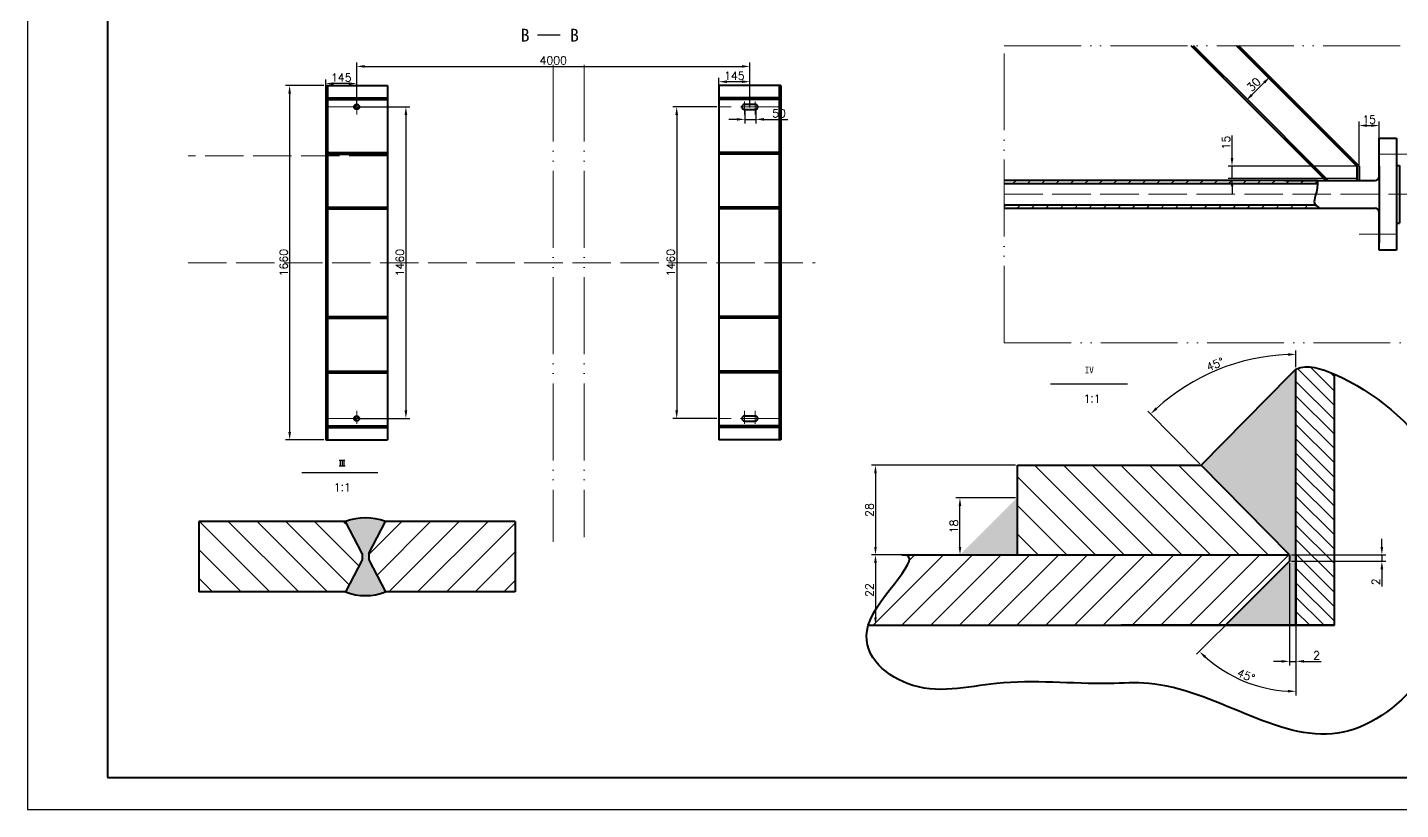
# Model space of a CAD drawing. Header units: millimetres. Extents: x 0 to 841, y 0 to 594.
# Drawn here: x 0 to 428.8, y 0 to 244.3 of the extents above; entities that cross this region are included whole.
import ezdxf

# ---------------------------------------------------------------- set-up
doc = ezdxf.new("R2010")
doc.units = ezdxf.units.MM
doc.linetypes.add('ACAD_ISO02W100', pattern=[15, 12, -3])
doc.linetypes.add('ACAD_ISO05W100', pattern=[33, 24, -3, 0, -3, 0, -3])
for name, color, linetype, lineweight in [('daduanxian', 3, 'ACAD_ISO05W100', 20), ('图层1', 20, 'ACAD_ISO02W100', 20), ('图层2', 160, 'Continuous', 40)]:
    doc.layers.add(name, color=color, linetype=linetype, lineweight=lineweight)
doc.styles.get("Standard").update_dxf_attribs({"font": 'txt', "bigfont": 'gbcbig.shx'})
doc.dimstyles.new('ISO-25', dxfattribs={"dimtxt": 2.5, "dimasz": 2.5, "dimexe": 1.25, "dimexo": 0.625, "dimtad": 1, "dimtxsty": 'Standard', "dimcen": 2.5, "dimadec": 0, "dimazin": 0, "dimtfac": 1, "dimtmove": 0, "dimatfit": 3, "dimfxl": 0, "dimarcsym": 0})

# ---------------------------------------------------------------- blocks, each defined once
blk = doc.blocks.new('*D37')
at = {"color": 0, "lineweight": -2}
for p, q in [((224.04, 218.91), (224.04, 214.33)), ((227.47, 218.91), (227.47, 214.33)), ((221.54, 215.58), (219.04, 215.58)), ((224.04, 215.58), (227.47, 215.58)), ((229.97, 215.58), (237.47, 215.58))]:
    blk.add_line(p, q, dxfattribs=at)
at = {"color": 0}
for points in [[(221.54, 216), (221.54, 215.17), (224.04, 215.58)], [(229.97, 216), (229.97, 215.17), (227.47, 215.58)]]:
    blk.add_solid(points, dxfattribs=at)
at = {"layer": 'Defpoints', "color": 0}
for p in [(224.04, 219.54), (227.47, 219.54), (227.47, 215.58)]:
    blk.add_point(p, dxfattribs=at)
at = {"color": 0, "insert": (236.85, 217.46), "char_height": 2.5, "attachment_point": 6}
blk.add_mtext('50', dxfattribs=at)
blk = doc.blocks.new('*D38')
at = {"color": 0, "lineweight": -2}
for p, q in [((102.81, 220.12), (102.81, 233.38)), ((105.31, 232.13), (223.09, 232.13)), ((225.59, 219.32), (225.59, 233.38))]:
    blk.add_line(p, q, dxfattribs=at)
at = {"color": 0}
for points in [[(105.31, 232.55), (105.31, 231.71), (102.81, 232.13)], [(223.09, 232.55), (223.09, 231.71), (225.59, 232.13)]]:
    blk.add_solid(points, dxfattribs=at)
at = {"layer": 'Defpoints', "color": 0}
for p in [(225.59, 232.13), (102.81, 219.49), (225.59, 218.69)]:
    blk.add_point(p, dxfattribs=at)
at = {"color": 0, "insert": (164.2, 234.01), "char_height": 2.5, "attachment_point": 5}
blk.add_mtext('4000', dxfattribs=at)
blk = doc.blocks.new('*D39')
at = {"color": 0, "lineweight": -2}
for p, q in [((215.92, 219.94), (215.92, 228.6)), ((223.09, 227.35), (218.42, 227.35)), ((225.59, 219.94), (225.59, 228.6))]:
    blk.add_line(p, q, dxfattribs=at)
at = {"color": 0}
for points in [[(218.42, 227.76), (218.42, 226.93), (215.92, 227.35)], [(223.09, 227.76), (223.09, 226.93), (225.59, 227.35)]]:
    blk.add_solid(points, dxfattribs=at)
at = {"layer": 'Defpoints', "color": 0}
for p in [(215.92, 227.35), (215.92, 219.32), (225.59, 219.32)]:
    blk.add_point(p, dxfattribs=at)
at = {"color": 0, "insert": (220.75, 229.22), "char_height": 2.5, "attachment_point": 5}
blk.add_mtext('145', dxfattribs=at)
blk = doc.blocks.new('*D40')
at = {"color": 0, "lineweight": -2}
for p, q in [((93.14, 220.12), (93.14, 228)), ((102.81, 220.12), (102.81, 228)), ((100.31, 226.75), (95.64, 226.75))]:
    blk.add_line(p, q, dxfattribs=at)
at = {"color": 0}
for points in [[(95.64, 227.17), (95.64, 226.33), (93.14, 226.75)], [(100.31, 227.17), (100.31, 226.33), (102.81, 226.75)]]:
    blk.add_solid(points, dxfattribs=at)
at = {"layer": 'Defpoints', "color": 0}
for p in [(93.14, 226.75), (93.14, 219.49), (102.81, 219.49)]:
    blk.add_point(p, dxfattribs=at)
at = {"color": 0, "insert": (97.98, 228.62), "char_height": 2.5, "attachment_point": 5}
blk.add_mtext('145', dxfattribs=at)
blk = doc.blocks.new('*D41')
at = {"color": 0, "lineweight": -2}
for p, q in [((92.52, 226.15), (80.63, 226.15)), ((81.88, 223.65), (81.88, 117.98)), ((92.52, 115.48), (80.63, 115.48))]:
    blk.add_line(p, q, dxfattribs=at)
at = {"color": 0}
for points in [[(81.46, 223.65), (82.3, 223.65), (81.88, 226.15)], [(81.46, 117.98), (82.3, 117.98), (81.88, 115.48)]]:
    blk.add_solid(points, dxfattribs=at)
at = {"layer": 'Defpoints', "color": 0}
for p in [(93.14, 226.15), (81.88, 115.48), (93.14, 115.48)]:
    blk.add_point(p, dxfattribs=at)
at = {"color": 0, "insert": (80.01, 170.82), "char_height": 2.5, "attachment_point": 5, "rotation": 90}
blk.add_mtext('1660', dxfattribs=at)
blk = doc.blocks.new('*D42')
at = {"color": 0, "lineweight": -2}
for p, q in [((103.43, 219.49), (119.44, 219.49)), ((118.19, 216.99), (118.19, 124.65)), ((103.43, 122.15), (119.44, 122.15))]:
    blk.add_line(p, q, dxfattribs=at)
at = {"color": 0}
for points in [[(117.77, 216.99), (118.61, 216.99), (118.19, 219.49)], [(117.77, 124.65), (118.61, 124.65), (118.19, 122.15)]]:
    blk.add_solid(points, dxfattribs=at)
at = {"layer": 'Defpoints', "color": 0}
for p in [(102.81, 219.49), (102.81, 122.15), (118.19, 122.15)]:
    blk.add_point(p, dxfattribs=at)
at = {"color": 0, "insert": (116.32, 170.82), "char_height": 2.5, "attachment_point": 5, "rotation": 90}
blk.add_mtext('1460', dxfattribs=at)
blk = doc.blocks.new('*D43')
at = {"color": 0, "lineweight": -2}
for p, q in [((215.29, 219.49), (201.49, 219.49)), ((202.74, 216.99), (202.74, 124.65)), ((215.29, 122.15), (201.49, 122.15))]:
    blk.add_line(p, q, dxfattribs=at)
at = {"color": 0}
for points in [[(202.32, 216.99), (203.16, 216.99), (202.74, 219.49)], [(202.32, 124.65), (203.16, 124.65), (202.74, 122.15)]]:
    blk.add_solid(points, dxfattribs=at)
at = {"layer": 'Defpoints', "color": 0}
for p in [(215.92, 219.49), (202.74, 122.15), (215.92, 122.15)]:
    blk.add_point(p, dxfattribs=at)
at = {"color": 0, "insert": (200.87, 170.82), "char_height": 2.5, "attachment_point": 5, "rotation": 90}
blk.add_mtext('1460', dxfattribs=at)
blk = doc.blocks.new('*D44')
at = {"color": 0, "lineweight": -2}
for p, q in [((415.83, 197.13), (415.83, 214.9)), ((422.16, 197.13), (422.16, 214.9)), ((418.33, 213.65), (419.66, 213.65))]:
    blk.add_line(p, q, dxfattribs=at)
at = {"color": 0}
for points in [[(418.33, 214.07), (418.33, 213.24), (415.83, 213.65)], [(419.66, 214.07), (419.66, 213.24), (422.16, 213.65)]]:
    blk.add_solid(points, dxfattribs=at)
at = {"layer": 'Defpoints', "color": 0}
for p in [(422.16, 213.65), (415.83, 196.51), (422.16, 196.51)]:
    blk.add_point(p, dxfattribs=at)
at = {"color": 0, "insert": (418.99, 215.53), "char_height": 2.5, "attachment_point": 5}
blk.add_mtext('15', dxfattribs=at)
blk = doc.blocks.new('*D45')
at = {"color": 0, "lineweight": -2}
for p, q in [((376.16, 203.51), (376.16, 210.59)), ((415.2, 201.01), (374.91, 201.01)), ((376.16, 197.13), (376.16, 201.01)), ((415.2, 197.13), (374.91, 197.13)), ((376.16, 194.63), (376.16, 192.13))]:
    blk.add_line(p, q, dxfattribs=at)
at = {"color": 0}
for points in [[(375.75, 203.51), (376.58, 203.51), (376.16, 201.01)], [(375.75, 194.63), (376.58, 194.63), (376.16, 197.13)]]:
    blk.add_solid(points, dxfattribs=at)
at = {"layer": 'Defpoints', "color": 0}
for p in [(376.16, 201.01), (415.83, 201.01), (415.83, 197.13)]:
    blk.add_point(p, dxfattribs=at)
at = {"color": 0, "insert": (374.29, 208.3), "char_height": 2.5, "attachment_point": 5, "rotation": 90}
blk.add_mtext('15', dxfattribs=at)
blk = doc.blocks.new('*D46')
at = {"color": 0, "lineweight": -2}
for p, q in [((390.39, 226.45), (387.1, 229.74)), ((386.21, 227.09), (382.32, 223.2)), ((382.96, 219.03), (379.67, 222.32))]:
    blk.add_line(p, q, dxfattribs=at)
at = {"color": 0}
for points in [[(385.92, 227.38), (386.51, 226.79), (387.98, 228.86)], [(382.03, 223.5), (382.62, 222.91), (380.55, 221.43)]]:
    blk.add_solid(points, dxfattribs=at)
at = {"layer": 'Defpoints', "color": 0}
for p in [(390.83, 226.01), (380.55, 221.43), (383.4, 218.58)]:
    blk.add_point(p, dxfattribs=at)
at = {"color": 0, "insert": (382.94, 226.47), "char_height": 2.5, "attachment_point": 5, "rotation": 45}
blk.add_mtext('30', dxfattribs=at)
blk = doc.blocks.new('*D50')
at = {"color": 0, "lineweight": -2}
for p, q in [((308.53, 107.56), (263.57, 107.56)), ((264.82, 105.06), (264.82, 82.06)), ((308.53, 79.56), (263.57, 79.56))]:
    blk.add_line(p, q, dxfattribs=at)
at = {"color": 0}
for points in [[(264.4, 105.06), (265.23, 105.06), (264.82, 107.56)], [(264.4, 82.06), (265.23, 82.06), (264.82, 79.56)]]:
    blk.add_solid(points, dxfattribs=at)
at = {"layer": 'Defpoints', "color": 0}
for p in [(309.16, 107.56), (264.82, 79.56), (309.16, 79.56)]:
    blk.add_point(p, dxfattribs=at)
at = {"color": 0, "insert": (262.94, 93.56), "char_height": 2.5, "attachment_point": 5, "rotation": 90}
blk.add_mtext('28', dxfattribs=at)
blk = doc.blocks.new('*D51')
at = {"color": 0, "lineweight": -2}
for p, q in [((307.91, 79.56), (263.57, 79.56)), ((264.82, 77.06), (264.82, 60.06)), ((307.91, 57.56), (263.57, 57.56))]:
    blk.add_line(p, q, dxfattribs=at)
at = {"color": 0}
for points in [[(264.4, 77.06), (265.23, 77.06), (264.82, 79.56)], [(264.4, 60.06), (265.23, 60.06), (264.82, 57.56)]]:
    blk.add_solid(points, dxfattribs=at)
at = {"layer": 'Defpoints', "color": 0}
for p in [(308.53, 79.56), (264.82, 57.56), (308.53, 57.56)]:
    blk.add_point(p, dxfattribs=at)
at = {"color": 0, "insert": (262.94, 68.56), "char_height": 2.5, "attachment_point": 5, "rotation": 90}
blk.add_mtext('22', dxfattribs=at)
blk = doc.blocks.new('*D52')
at = {"color": 0, "lineweight": -2}
for p, q in [((422.96, 82.06), (422.96, 84.56)), ((394.74, 79.56), (424.21, 79.56)), ((394.74, 77.56), (424.21, 77.56)), ((422.96, 79.56), (422.96, 77.56)), ((422.96, 75.06), (422.96, 69.64))]:
    blk.add_line(p, q, dxfattribs=at)
at = {"color": 0}
for points in [[(422.54, 82.06), (423.37, 82.06), (422.96, 79.56)], [(422.54, 75.06), (423.37, 75.06), (422.96, 77.56)]]:
    blk.add_solid(points, dxfattribs=at)
at = {"layer": 'Defpoints', "color": 0}
for p in [(394.12, 79.56), (394.12, 77.56), (422.96, 77.56)]:
    blk.add_point(p, dxfattribs=at)
at = {"color": 0, "insert": (421.08, 71.1), "char_height": 2.5, "attachment_point": 5, "rotation": 90}
blk.add_mtext('2', dxfattribs=at)
blk = doc.blocks.new('*D53')
at = {"color": 0, "lineweight": -2}
for p, q in [((396.12, 138.21), (396.12, 143.43)), ((366.09, 108), (349.86, 124.47))]:
    blk.add_line(p, q, dxfattribs=at)
blk.add_arc((396.12, 77.53), 64.65, 92.2158, 132.3672, dxfattribs=at)
at = {"color": 0}
for points in [[(393.61, 142.55), (393.63, 141.71), (396.12, 142.18)], [(352.84, 124.99), (352.27, 125.6), (350.74, 123.58)]]:
    blk.add_solid(points, dxfattribs=at)
at = {"layer": 'Defpoints', "color": 0}
for p in [(379.54, 140.02), (396.12, 137.59), (366.52, 107.56), (394.12, 79.56), (396.12, 57.56)]:
    blk.add_point(p, dxfattribs=at)
at = {"color": 0, "insert": (370.89, 139.08), "char_height": 2.5, "attachment_point": 5, "rotation": 22.2915}
blk.add_mtext('45°', dxfattribs=at)
blk = doc.blocks.new('*D54')
at = {"color": 0, "lineweight": -2}
for p, q in [((378.68, 62.12), (365.07, 48.51)), ((396.12, 56.93), (396.12, 35.65))]:
    blk.add_line(p, q, dxfattribs=at)
blk.add_arc((396.12, 79.56), 42.66, 228.3583, 266.6417, dxfattribs=at)
at = {"color": 0}
for points in [[(367.49, 47.38), (368.06, 47.98), (365.96, 49.4)], [(393.63, 37.39), (393.61, 36.56), (396.12, 36.9)]]:
    blk.add_solid(points, dxfattribs=at)
at = {"layer": 'Defpoints', "color": 0}
for p in [(396.12, 137.59), (394.12, 77.56), (379.12, 62.56), (396.12, 57.56), (374.79, 42.62)]:
    blk.add_point(p, dxfattribs=at)
at = {"color": 0, "insert": (380.51, 41.88), "char_height": 2.5, "attachment_point": 5, "rotation": 337.5}
blk.add_mtext('45°', dxfattribs=at)
blk = doc.blocks.new('*D55')
at = {"color": 0, "lineweight": -2}
for p, q in [((394.12, 76.93), (394.12, 45.04)), ((396.12, 76.93), (396.12, 45.04)), ((391.62, 46.29), (389.12, 46.29)), ((394.12, 46.29), (396.12, 46.29)), ((398.62, 46.29), (404.04, 46.29))]:
    blk.add_line(p, q, dxfattribs=at)
at = {"color": 0}
for points in [[(391.62, 46.71), (391.62, 45.88), (394.12, 46.29)], [(398.62, 46.71), (398.62, 45.88), (396.12, 46.29)]]:
    blk.add_solid(points, dxfattribs=at)
at = {"layer": 'Defpoints', "color": 0}
for p in [(394.12, 77.56), (396.12, 77.56), (396.12, 46.29)]:
    blk.add_point(p, dxfattribs=at)
at = {"color": 0, "insert": (402.58, 48.17), "char_height": 2.5, "attachment_point": 5}
blk.add_mtext('2', dxfattribs=at)
blk = doc.blocks.new('*D56')
at = {"color": 0, "lineweight": -2}
for p, q in [((308.53, 97.32), (289.95, 97.32)), ((291.2, 82.06), (291.2, 94.82)), ((308.53, 79.56), (289.95, 79.56))]:
    blk.add_line(p, q, dxfattribs=at)
at = {"color": 0}
for points in [[(290.79, 94.82), (291.62, 94.82), (291.2, 97.32)], [(290.79, 82.06), (291.62, 82.06), (291.2, 79.56)]]:
    blk.add_solid(points, dxfattribs=at)
at = {"layer": 'Defpoints', "color": 0}
for p in [(291.2, 97.32), (309.16, 97.32), (309.16, 79.56)]:
    blk.add_point(p, dxfattribs=at)
at = {"color": 0, "insert": (289.33, 88.44), "char_height": 2.5, "attachment_point": 5, "rotation": 90}
blk.add_mtext('18', dxfattribs=at)

msp = doc.modelspace()

# ---------------------------------------------------------------- hatches: boundary and pattern name
h = msp.add_hatch()
h.set_pattern_fill('ANSI31', color=256, scale=0.5, angle=90, style=0)
h.set_pattern_definition([(135, (0, -33.4237), (-1.122532, -1.122532), [])])
h.paths.add_polyline_path([(234.716, 222.289), (215.916, 222.289), (215.916, 221.756), (234.716, 221.756)])
h.paths.add_polyline_path([(234.716, 205.222), (215.916, 205.222), (215.916, 204.689), (234.716, 204.689)])
h.paths.add_polyline_path([(234.716, 188.155), (215.916, 188.155), (215.916, 187.622), (234.716, 187.622)])
h.paths.add_polyline_path([(234.716, 154.021), (215.916, 154.021), (215.916, 153.488), (234.716, 153.488)])
h.paths.add_polyline_path([(234.716, 136.954), (215.916, 136.954), (215.916, 136.421), (234.716, 136.421)])
h.paths.add_polyline_path([(234.716, 119.887), (215.916, 119.887), (215.916, 119.354), (234.716, 119.354)])
h.paths.add_polyline_path([(112.477, 119.887), (93.677, 119.887), (93.677, 119.354), (112.477, 119.354)])
h.paths.add_polyline_path([(112.477, 136.954), (93.677, 136.954), (93.677, 136.421), (112.477, 136.421)])
h.paths.add_polyline_path([(112.477, 154.021), (93.677, 154.021), (93.677, 153.488), (112.477, 153.488)])
h.paths.add_polyline_path([(112.477, 188.155), (93.677, 188.155), (93.677, 187.622), (112.477, 187.622)])
h.paths.add_polyline_path([(112.477, 205.222), (93.677, 205.222), (93.677, 204.689), (112.477, 204.689)])
h.paths.add_polyline_path([(112.477, 222.289), (93.677, 222.289), (93.677, 221.756), (112.477, 221.756)])
h = msp.add_hatch()
h.set_pattern_fill('ANSI31', color=256, style=0)
edge = h.paths.add_edge_path()
edge.add_line((402.832, 196.509), (305.03, 196.509))
edge.add_line((305.03, 195.509), (392.515, 195.509))
edge.add_line((392.515, 195.509), (402.832, 195.509))
h = msp.add_hatch()
h.set_pattern_fill('ANSI31', color=256, style=0)
edge = h.paths.add_edge_path()
edge.add_spline(control_points=[(402.957, 188.296), (402.806, 188.425), (402.656, 188.549), (402.522, 188.67)], knot_values=[7.9635646, 7.9635646, 7.9635646, 7.9635646, 8.5355057, 8.5355057, 8.5355057, 8.5355057], degree=3, periodic=0)
edge.add_spline(control_points=[(402.522, 188.67), (402.455, 188.73), (402.392, 188.79), (402.335, 188.849)], knot_values=[7.6785156, 7.6785156, 7.6785156, 7.6785156, 7.9635646, 7.9635646, 7.9635646, 7.9635646], degree=3, periodic=0)
edge.add_line((402.335, 188.849), (305.03, 188.849))
edge.add_line((305.03, 188.849), (305.03, 187.849))
edge.add_line((305.03, 187.849), (402.335, 187.849))
edge.add_line((402.335, 187.849), (403.446, 187.849))
edge.add_spline(control_points=[(403.446, 187.849), (403.295, 188.005), (403.125, 188.153), (402.957, 188.296)], knot_values=[8.5355057, 8.5355057, 8.5355057, 8.5355057, 9.1736527, 9.1736527, 9.1736527, 9.1736527], degree=3, periodic=0)
h = msp.add_hatch()
h.set_pattern_fill('ANSI31', color=256, angle=90, style=0)
edge = h.paths.add_edge_path()
edge.add_spline(control_points=[(408.12, 136.001), (404.06, 137.788), (399.82, 139.197), (396.12, 137.589)], knot_values=[0, 0, 0, 0, 12.1045594, 12.1045594, 12.1045594, 12.1045594], degree=3, periodic=0)
edge.add_line((396.12, 137.589), (396.12, 57.56))
edge.add_line((396.12, 57.56), (408.12, 57.56))
edge.add_line((408.12, 57.56), (408.12, 136.001))
h = msp.add_hatch()
h.set_pattern_fill('ANSI31', color=256, scale=2, angle=90, style=0)
h.paths.add_polyline_path([(366.524, 107.56), (309.157, 107.56), (309.157, 79.56), (394.12, 79.56)])
h = msp.add_hatch()
h.set_pattern_fill('ANSI31', color=256, scale=2, angle=90, style=0)
h.paths.add_polyline_path([(104.555, 77.958), (104.555, 79.958), (99.35, 89.958), (53.509, 89.958), (53.509, 67.958), (99.35, 67.958)])
h = msp.add_hatch()
h.set_pattern_fill('ANSI31', color=256, scale=2, style=0)
h.paths.add_polyline_path([(152.347, 89.958), (111.761, 89.958), (106.555, 79.958), (106.555, 77.958), (111.761, 67.958), (152.347, 67.958)])
h = msp.add_hatch()
h.set_pattern_fill('ANSI31', color=256, scale=2, style=0)
edge = h.paths.add_edge_path()
edge.add_line((394.12, 77.56), (394.12, 79.56))
edge.add_line((394.12, 79.56), (273.795, 79.56))
edge.add_spline(control_points=[(273.098, 79.56), (281.225, 79.56), (265.589, 67.275), (262.588, 57.56)], knot_values=[308.3012804, 308.3012804, 308.3012804, 308.3012804, 332.6825827, 332.6825827, 332.6825827, 332.6825827], degree=3, periodic=0)
edge.add_line((262.588, 57.56), (374.12, 57.56))
edge.add_line((374.12, 57.56), (379.12, 62.56))
edge.add_line((379.12, 62.56), (394.12, 77.56))
edge = h.paths.add_edge_path()
edge.add_line((587.329, 84.515), (587.329, 85.515))
edge.add_line((587.329, 85.515), (524.372, 85.515))
edge.add_spline(control_points=[(524.372, 85.515), (522.935, 77.378), (521.498, 69.241), (524.372, 63.515)], knot_values=[178.6490892, 178.6490892, 178.6490892, 178.6490892, 200.6490892, 200.6490892, 200.6490892, 200.6490892], degree=3, periodic=0)
edge.add_line((524.372, 63.515), (566.329, 63.515))
edge.add_line((566.329, 63.515), (587.329, 84.515))
at = {"layer": '图层2'}
for points in [[(396.12, 137.589), (394.12, 135.56), (366.524, 107.56), (394.12, 79.56), (394.12, 77.56), (379.12, 62.56), (374.12, 57.56), (396.12, 57.56)], [(309.157, 97.462), (291.254, 79.56), (309.157, 79.56)], [(106.555, 77.958), (106.555, 79.958), (111.761, 89.958, 0.1824203), (99.35, 89.958), (104.555, 79.958), (104.555, 77.958), (99.35, 67.958, 0.1824203), (111.761, 67.958)]]:
    msp.add_hatch(color=256, dxfattribs=at).paths.add_polyline_path(points)

# ---------------------------------------------------------------- linework, layer by layer
for p, q in [((0, 594), (0, 0)), ((159.244, 242), (166.312, 242)), ((93.144, 225.855), (93.441, 226.152)), ((93.144, 223.61), (93.677, 224.143)), ((234.716, 225.988), (234.88, 226.152)), ((234.716, 223.743), (235.249, 224.276)), ((93.144, 221.365), (93.677, 221.898)), ((93.144, 219.12), (93.677, 219.653)), ((234.716, 221.498), (235.249, 222.031)), ((234.716, 219.253), (235.249, 219.786)), ((93.144, 216.874), (93.677, 217.407)), ((93.144, 214.629), (93.677, 215.162)), ((234.716, 217.008), (235.249, 217.541)), ((234.716, 214.763), (235.249, 215.296)), ((93.144, 212.384), (93.677, 212.917)), ((93.144, 210.139), (93.677, 210.672)), ((234.716, 212.518), (235.249, 213.051)), ((234.716, 210.273), (235.249, 210.806)), ((93.144, 207.894), (93.677, 208.427)), ((93.144, 205.649), (93.677, 206.182)), ((234.716, 208.028), (235.249, 208.561)), ((234.716, 205.783), (235.249, 206.316)), ((93.144, 203.404), (93.677, 203.937)), ((93.144, 201.159), (93.677, 201.692)), ((234.716, 203.538), (235.249, 204.071)), ((234.716, 201.293), (235.249, 201.826)), ((93.144, 198.914), (93.677, 199.447)), ((234.716, 199.048), (235.249, 199.581)), ((234.716, 196.803), (235.249, 197.336)), ((93.144, 196.669), (93.677, 197.202)), ((93.144, 194.424), (93.677, 194.957)), ((234.716, 194.557), (235.249, 195.09)), ((93.144, 192.179), (93.677, 192.712)), ((93.144, 189.934), (93.677, 190.467)), ((234.716, 192.312), (235.249, 192.845)), ((234.716, 190.067), (235.249, 190.6)), ((93.144, 187.689), (93.677, 188.222)), ((93.144, 185.444), (93.677, 185.977)), ((234.716, 187.822), (235.249, 188.355)), ((234.716, 185.577), (235.249, 186.11)), ((93.144, 183.199), (93.677, 183.732)), ((93.144, 180.953), (93.677, 181.486)), ((234.716, 183.332), (235.249, 183.865)), ((234.716, 181.087), (235.249, 181.62)), ((93.144, 178.708), (93.677, 179.241)), ((93.144, 176.463), (93.677, 176.996)), ((234.716, 178.842), (235.249, 179.375)), ((234.716, 176.597), (235.249, 177.13)), ((93.144, 174.218), (93.677, 174.751)), ((93.144, 171.973), (93.677, 172.506)), ((234.716, 174.352), (235.249, 174.885)), ((234.716, 172.107), (235.249, 172.64)), ((93.144, 169.728), (93.677, 170.261)), ((93.144, 167.483), (93.677, 168.016)), ((234.716, 169.862), (235.249, 170.395)), ((234.716, 167.617), (235.249, 168.15)), ((93.144, 165.238), (93.677, 165.771)), ((93.144, 162.993), (93.677, 163.526)), ((234.716, 165.372), (235.249, 165.905)), ((234.716, 163.127), (235.249, 163.66)), ((93.144, 160.748), (93.677, 161.281)), ((93.144, 158.503), (93.677, 159.036)), ((234.716, 160.882), (235.249, 161.415)), ((234.716, 158.636), (235.249, 159.169)), ((93.144, 156.258), (93.677, 156.791)), ((93.144, 154.013), (93.677, 154.546)), ((234.716, 156.391), (235.249, 156.924)), ((234.716, 154.146), (235.249, 154.679)), ((93.144, 151.768), (93.677, 152.301)), ((234.716, 151.901), (235.249, 152.434)), ((234.716, 149.656), (235.249, 150.189)), ((93.144, 149.523), (93.677, 150.056)), ((93.144, 147.278), (93.677, 147.811)), ((234.716, 147.411), (235.249, 147.944)), ((93.144, 145.032), (93.677, 145.565)), ((93.144, 142.787), (93.677, 143.32)), ((234.716, 145.166), (235.249, 145.699)), ((234.716, 142.921), (235.249, 143.454)), ((93.144, 140.542), (93.677, 141.075)), ((93.144, 138.297), (93.677, 138.83)), ((234.716, 140.676), (235.249, 141.209)), ((234.716, 138.431), (235.249, 138.964)), ((93.144, 136.052), (93.677, 136.585)), ((93.144, 133.807), (93.677, 134.34)), ((234.716, 136.186), (235.249, 136.719)), ((234.716, 133.941), (235.249, 134.474)), ((319.469, 132.951), (343.495, 132.951)), ((93.144, 131.562), (93.677, 132.095)), ((93.144, 129.317), (93.677, 129.85)), ((234.716, 131.696), (235.249, 132.229)), ((234.716, 129.451), (235.249, 129.984)), ((93.144, 127.072), (93.677, 127.605)), ((93.144, 124.827), (93.677, 125.36)), ((234.716, 127.206), (235.249, 127.739)), ((234.716, 124.96), (235.249, 125.493)), ((93.144, 122.582), (93.677, 123.115)), ((93.144, 120.337), (93.677, 120.87)), ((234.716, 122.715), (235.249, 123.248)), ((234.716, 120.47), (235.249, 121.003)), ((93.144, 118.092), (93.677, 118.625)), ((93.144, 115.847), (93.677, 116.38)), ((234.716, 118.225), (235.249, 118.758)), ((234.716, 115.98), (235.249, 116.513)), ((97.302, 109.113), (99.098, 109.113)), ((97.369, 107.319), (99.165, 107.319)), ((97.657, 109.091), (97.657, 107.363)), ((98.256, 109.091), (98.256, 107.319)), ((98.766, 109.113), (98.766, 107.363)), ((85.658, 105.271), (109.373, 105.271)), ((0, 0), (0, 0)), ((0, 0), (0, 0)), ((0, 0), (841, 0))]:
    msp.add_line(p, q)
at = {"layer": 'daduanxian'}
for p, q in [((164.196, 232.66), (164.196, 83.608)), ((173.856, 232.66), (173.856, 85.093))]:
    msp.add_line(p, q, dxfattribs=at)
msp.add_lwpolyline([(305.03, 238.554), (458.77, 238.554), (458.77, 145.808), (305.03, 145.808)], close=True, dxfattribs=at)
at = {"layer": '图层1'}
for p, q in [((93.677, 219.492), (112.477, 219.492)), ((102.807, 221.158), (102.807, 217.056)), ((234.716, 219.492), (215.916, 219.492)), ((223.916, 221.158), (223.916, 217.056)), ((227.256, 221.158), (227.256, 217.056)), ((112.477, 204.245), (50.16, 204.245)), ((422.16, 204.679), (432.817, 204.679)), ((305.03, 192.179), (488.218, 192.179)), ((415.827, 179.679), (428.493, 179.679)), ((50.16, 170.822), (245.963, 170.822)), ((102.807, 120.485), (102.807, 124.588)), ((223.916, 120.485), (223.916, 124.588)), ((227.256, 120.485), (227.256, 124.588)), ((93.677, 122.152), (112.477, 122.152)), ((93.677, 122.152), (112.477, 122.152)), ((234.716, 122.152), (215.916, 122.152)), ((234.716, 122.152), (215.916, 122.152))]:
    msp.add_line(p, q, dxfattribs=at)
at = {"layer": '图层2'}
for p, q in [((25, 584), (25, 10)), ((383.403, 218.585), (363.433, 238.554)), ((383.756, 218.938), (364.14, 238.554)), ((390.474, 225.656), (377.575, 238.554)), ((390.827, 226.009), (378.282, 238.554)), ((93.144, 226.152), (93.144, 115.482)), ((93.144, 226.152), (112.477, 226.152)), ((93.677, 226.152), (93.677, 115.482)), ((112.477, 226.152), (112.477, 115.482)), ((215.916, 226.152), (215.916, 115.482)), ((235.249, 226.152), (215.916, 226.152)), ((234.716, 226.152), (234.716, 115.482)), ((235.249, 226.152), (235.249, 115.482)), ((415.12, 201.009), (390.474, 225.656)), ((415.827, 201.009), (390.827, 226.009)), ((93.677, 222.289), (112.477, 222.289)), ((93.677, 221.756), (112.477, 221.756)), ((234.716, 222.289), (215.916, 222.289)), ((234.716, 221.756), (215.916, 221.756)), ((223.916, 220.292), (227.256, 220.292)), ((223.916, 218.692), (227.256, 218.692)), ((401.685, 201.009), (383.756, 218.938)), ((400.978, 201.009), (383.403, 218.585)), ((422.16, 197.842), (422.16, 209.679)), ((422.16, 209.679), (427.493, 209.679)), ((427.493, 209.679), (427.493, 174.679)), ((93.677, 205.222), (112.477, 205.222)), ((93.677, 204.689), (112.477, 204.689)), ((234.716, 205.222), (215.916, 205.222)), ((234.716, 204.689), (215.916, 204.689)), ((400.978, 201.009), (405.478, 196.509)), ((401.685, 201.009), (406.185, 196.509)), ((415.12, 201.009), (415.12, 196.509)), ((415.827, 201.009), (415.827, 196.509)), ((422.16, 201.009), (422.16, 177.065)), ((427.493, 201.179), (428.493, 201.179)), ((428.493, 201.179), (428.493, 183.179)), ((428.493, 201.179), (428.493, 183.179)), ((402.832, 196.509), (305.03, 196.509)), ((305.03, 195.509), (392.515, 195.509)), ((392.515, 196.509), (402.832, 196.509)), ((392.515, 195.509), (402.832, 195.509)), ((402.832, 196.509), (420.827, 196.509)), ((305.03, 188.849), (402.335, 188.849)), ((93.677, 188.155), (112.477, 188.155)), ((93.677, 187.622), (112.477, 187.622)), ((112.477, 188.155), (112.477, 187.622)), ((234.716, 188.155), (215.916, 188.155)), ((215.916, 188.155), (215.916, 187.622)), ((234.716, 187.622), (215.916, 187.622)), ((305.03, 187.849), (402.335, 187.849)), ((402.335, 187.849), (420.827, 187.849)), ((422.16, 174.679), (422.16, 186.516)), ((427.493, 183.179), (428.493, 183.179)), ((427.493, 174.679), (422.16, 174.679)), ((93.677, 154.021), (112.477, 154.021)), ((93.677, 153.488), (112.477, 153.488)), ((234.716, 154.021), (215.916, 154.021)), ((234.716, 153.488), (215.916, 153.488)), ((394.12, 135.56), (396.12, 137.589)), ((396.12, 57.56), (396.12, 137.589)), ((93.677, 136.954), (112.477, 136.954)), ((93.677, 136.421), (112.477, 136.421)), ((234.716, 136.954), (215.916, 136.954)), ((234.716, 136.421), (215.916, 136.421)), ((394.12, 135.56), (366.524, 107.56)), ((408.12, 57.56), (408.12, 136.001)), ((223.916, 122.952), (227.256, 122.952)), ((223.916, 121.352), (227.256, 121.352)), ((396.12, 57.56), (396.12, 122.832)), ((408.12, 57.56), (408.12, 122.832)), ((93.677, 119.887), (112.477, 119.887)), ((93.677, 119.354), (112.477, 119.354)), ((234.716, 119.887), (215.916, 119.887)), ((234.716, 119.354), (215.916, 119.354)), ((93.144, 115.482), (112.477, 115.482)), ((235.249, 115.482), (215.916, 115.482)), ((309.157, 107.56), (366.524, 107.56)), ((309.157, 79.56), (309.157, 107.56)), ((394.12, 79.56), (366.524, 107.56)), ((99.35, 89.958), (53.509, 89.958)), ((53.509, 89.958), (53.509, 67.958)), ((104.555, 79.958), (99.35, 89.958)), ((106.555, 79.958), (111.761, 89.958)), ((152.347, 89.958), (111.761, 89.958)), ((152.347, 89.958), (152.347, 67.958)), ((104.555, 77.958), (99.35, 67.958)), ((104.555, 79.958), (104.555, 77.958)), ((104.555, 79.958), (104.555, 77.958)), ((106.555, 79.958), (106.555, 77.958)), ((106.555, 77.958), (111.761, 67.958)), ((273.098, 79.56), (394.12, 79.56)), ((394.12, 77.56), (379.12, 62.56)), ((394.12, 79.56), (394.12, 77.56)), ((396.12, 79.56), (396.12, 57.56)), ((99.35, 67.958), (53.509, 67.958)), ((152.347, 67.958), (111.761, 67.958)), ((379.12, 62.56), (374.12, 57.56)), ((262.588, 57.56), (394.12, 57.56)), ((408.12, 57.56), (341.515, 57.56)), ((374.12, 57.56), (396.12, 57.56)), ((396.12, 57.56), (408.12, 57.56)), ((25, 10), (831, 10))]:
    msp.add_line(p, q, dxfattribs=at)
for centre in [(102.807, 219.492), (102.807, 122.152)]:
    msp.add_circle(centre, 0.8, dxfattribs=at)
for centre, radius, start, end in [((102.807, 219.492), 0.667, 90, 0), ((223.916, 219.492), 0.8, 90, 270), ((227.256, 219.492), 0.8, 270, 90), ((420.827, 197.842), 1.333, 270, 0), ((420.827, 186.516), 1.333, 0, 90), ((102.807, 122.152), 0.667, 0, 270), ((223.916, 122.152), 0.8, 90, 270), ((227.256, 122.152), 0.8, 270, 90), ((105.555, 73.515), 17.575, 69.32352, 110.67648), ((105.555, 84.402), 17.575, 249.32352, 290.67648)]:
    msp.add_arc(centre, radius, start, end, dxfattribs=at)
msp.add_open_spline([(402.832, 196.509), (402.832, 196.843), (402.97, 191.452), (400.603, 189.996), (403.091, 188.213), (403.446, 187.849)], degree=3, knots=[0, 0, 0, 0, 1, 7.6785156, 9.1736527, 9.1736527, 9.1736527, 9.1736527], dxfattribs=at)
at = {"layer": '图层2', "start_tangent": (0.9171398, 0.3985657), "end_tangent": (-1, 0)}
msp.add_spline([(396.12, 137.589), (408.12, 136.001), (448.476, 71.313), (409.139, 23.82), (350.133, 39.378), (337.84, 39.378), (302.601, 39.378), (274.737, 39.378), (262.588, 57.56), (273.098, 79.56)], degree=3, dxfattribs=at)

# ---------------------------------------------------------------- texts
for s, insert, char_height, width, attachment_point in [('{\\fSimSun|b0|i0|c134|p2;B}', (155.415, 241.882), 4, 2.80875, 5), ('{\\fSimSun|b0|i0|c134|p2;B}', (170.824, 241.882), 4, 2.80875, 5), ('{\\Ftxt|c0;\\H0.8333x;IV}', (330.15, 138.322), 2.5, 5.5705, 1), ('1{\\fËÎÌå|b0|i0|c134|p0;\\H1.083x;:}1', (332.446, 128.427), 2.5, 25.33263, 5), ('1{\\fËÎÌå|b0|i0|c134|p0;\\H1.083x;:}1', (98.324, 100.747), 2.5, 25.33263, 5)]:
    msp.add_mtext(s, dxfattribs=dict(insert=insert, char_height=char_height, width=width, attachment_point=attachment_point))

# ---------------------------------------------------------------- dimensions: what is measured, and where the dimension line sits
for base, p1, p2, text, picture, middle in [((225.586, 232.131), (102.807, 219.492), (225.586, 218.692), '4000', '*D38', (164.196, 234.006)), ((93.144, 226.749), (102.807, 219.492), (93.144, 219.492), '145', '*D40', (97.975, 228.624)), ((215.916, 227.348), (225.586, 219.317), (215.916, 219.317), '145', '*D39', (220.751, 229.223)), ((227.471, 215.583), (224.041, 219.537), (227.471, 219.537), '50', '*D37', (234.971, 217.458)), ((422.16, 213.655), (415.827, 196.509), (422.16, 196.509), '15', '*D44', (418.994, 215.53))]:
    dim = msp.add_linear_dim(base=base, p1=p1, p2=p2, text=text, dimstyle='ISO-25')
    dim.commit()
    dim.dimension.update_dxf_attribs({"geometry": picture, "text_midpoint": middle})
dim = msp.add_aligned_dim(p1=(390.827, 226.009), p2=(383.403, 218.585), distance=-4.028, text='30', dimstyle='ISO-25')
dim.commit()
dim.dimension.update_dxf_attribs({"geometry": '*D46', "text_midpoint": (382.941, 226.471)})
for base, p1, p2, text, picture, middle in [((81.881, 115.482), (93.144, 226.152), (93.144, 115.482), '1660', '*D41', (80.006, 170.817)), ((118.191, 122.152), (102.807, 219.492), (102.807, 122.152), '1460', '*D42', (116.316, 170.822)), ((202.742, 122.152), (215.916, 219.492), (215.916, 122.152), '1460', '*D43', (200.867, 170.822)), ((376.164, 201.009), (415.827, 197.134), (415.827, 201.009), '15', '*D45', (374.289, 208.301)), ((291.203, 97.321), (309.157, 79.56), (309.157, 97.321), '18', '*D56', (289.328, 88.44))]:
    dim = msp.add_linear_dim(base=base, p1=p1, p2=p2, angle=90, text=text, dimstyle='ISO-25')
    dim.commit()
    dim.dimension.update_dxf_attribs({"geometry": picture, "text_midpoint": middle})
for base, line2, picture, middle in [((379.539, 140.017), ((394.12, 79.56), (366.524, 107.56)), '*D53', (370.886, 139.083)), ((374.791, 42.616), ((394.12, 77.56), (379.12, 62.56)), '*D54', (380.513, 41.881))]:
    dim = msp.add_angular_dim_2l(base=base, line1=((396.12, 57.56), (396.12, 137.589)), line2=line2, dimstyle='ISO-25')
    dim.commit()
    dim.dimension.update_dxf_attribs({"geometry": picture, "text_midpoint": middle})
for base, p1, p2, picture, middle in [((264.815, 79.56), (309.157, 107.56), (309.157, 79.56), '*D50', (262.94, 93.56)), ((422.957, 77.56), (394.12, 79.56), (394.12, 77.56), '*D52', (421.082, 71.101)), ((264.815, 57.56), (308.532, 79.56), (308.532, 57.56), '*D51', (262.94, 68.56))]:
    dim = msp.add_linear_dim(base=base, p1=p1, p2=p2, angle=90, dimstyle='ISO-25')
    dim.commit()
    dim.dimension.update_dxf_attribs({"geometry": picture, "text_midpoint": middle})
dim = msp.add_linear_dim(base=(396.12, 46.293), p1=(394.12, 77.56), p2=(396.12, 77.56), dimstyle='ISO-25')
dim.commit()
dim.dimension.update_dxf_attribs({"geometry": '*D55', "text_midpoint": (402.578, 48.168)})

doc.saveas('drawing.dxf')
